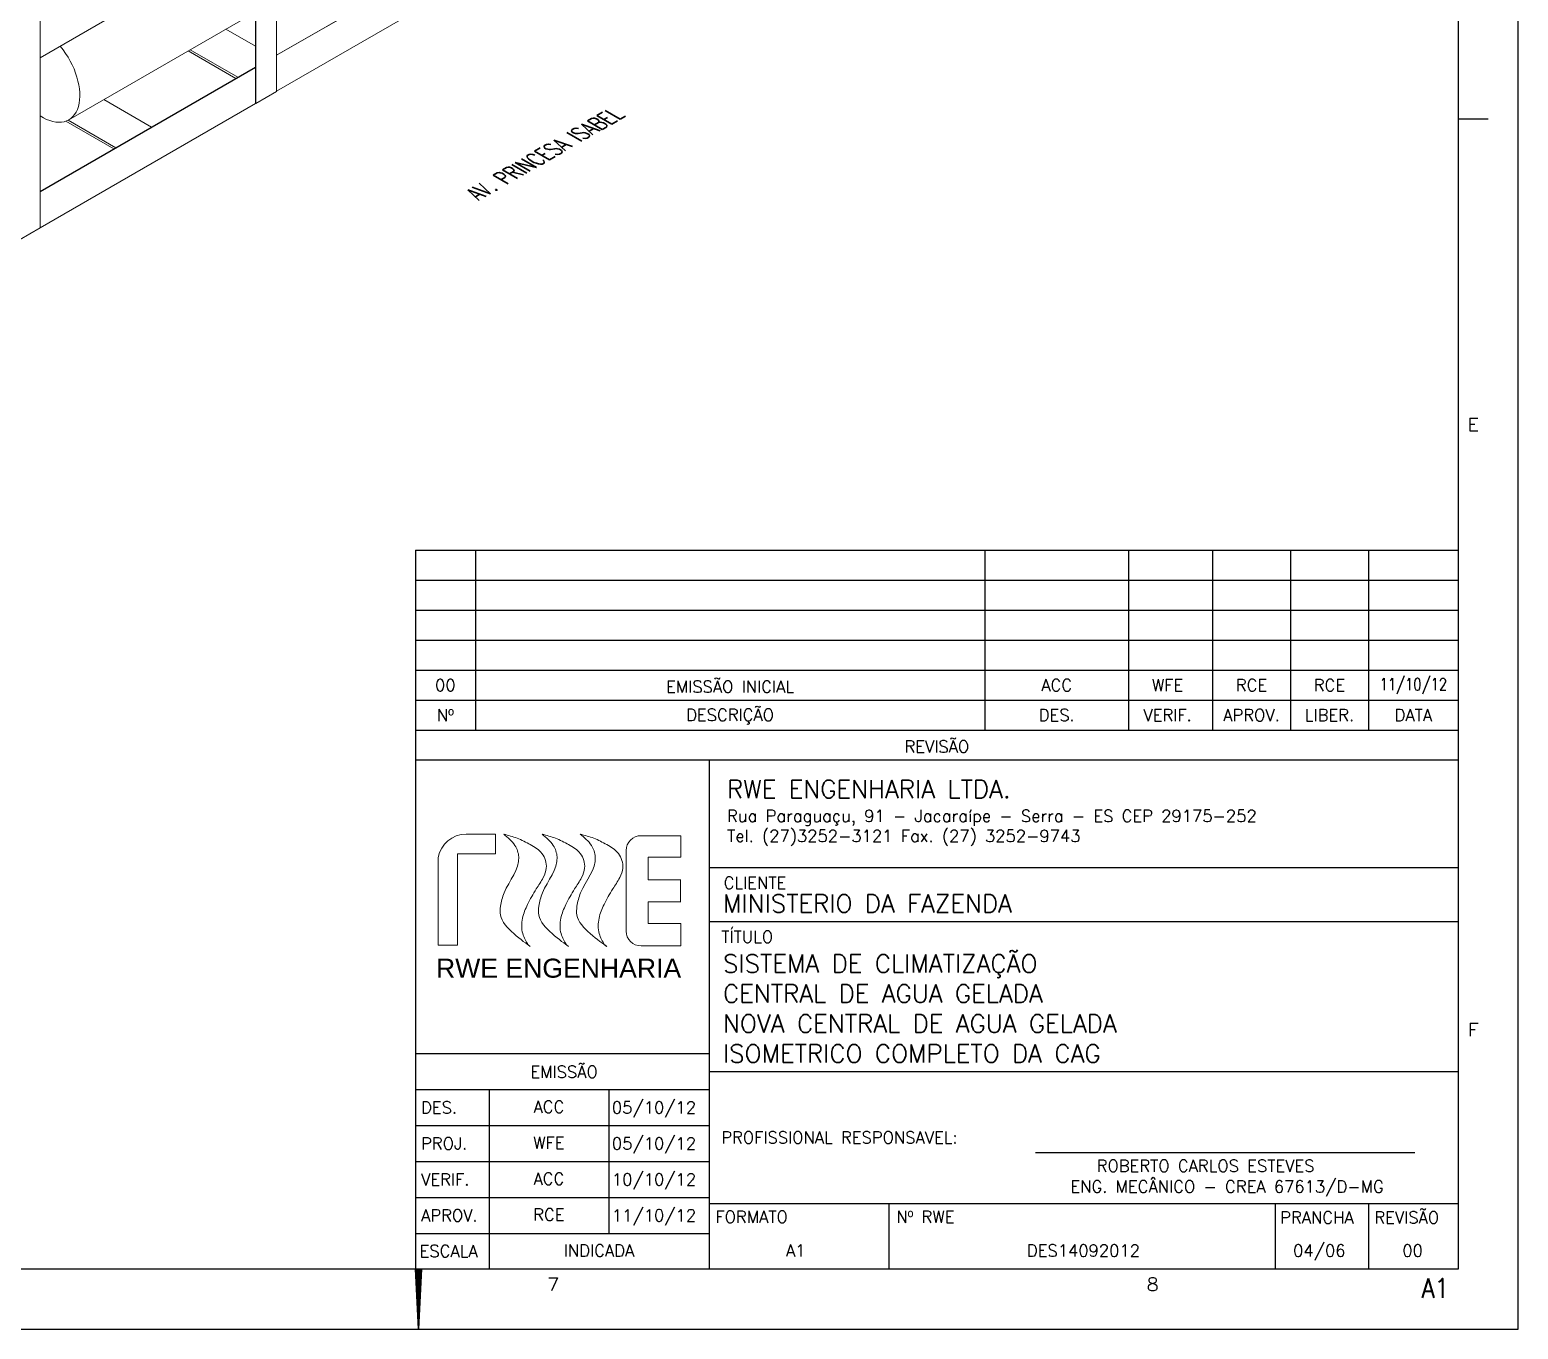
# Model space of a CAD drawing. Header units: millimetres. Extents: x -312439 to 477422, y -331570 to 212570.
# Drawn here: x 367525 to 379942, y 84213 to 95056 of the extents above; entities that cross this region are included whole.
import ezdxf
from ezdxf.enums import TextEntityAlignment as Align

# ---------------------------------------------------------------- set-up
doc = ezdxf.new("R2010")
doc.units = ezdxf.units.MM
doc.layers.add('ARCONDTEXTO', color=4, linetype='Continuous')
doc.layers.add('FORMATO A1', color=1, linetype='Continuous')
doc.styles.add('ROMANS', font='romans.shx', dxfattribs={"height": 187.5})
doc.styles.get("Standard").update_dxf_attribs({"font": 'arial.ttf'})

# ---------------------------------------------------------------- blocks, each defined once
blk = doc.blocks.new('A$C2D342850')
at = {"layer": 'FORMATO A1', "color": 1, "linetype": 'Continuous'}
for p, q in [((84100, -59400), (84100, 0)), ((83100, -39200), (83600, -39200)), ((83294.1, -44193.44), (83428.16, -44193.44)), ((83294.1, -44193.44), (83294.1, -44410)), ((83294.1, -44296.56), (83376.6, -44296.56)), ((83294.1, -44410), (83428.16, -44410)), ((83299.27, -54293.44), (83299.27, -54510)), ((83299.27, -54293.44), (83433.33, -54293.44)), ((83299.27, -54396.56), (83381.77, -54396.56)), ((65750, -59400), (65699.5, -58400)), ((65705, -58400), (65705, -58508.91)), ((65714, -58400), (65714, -58687.13)), ((65723, -58400), (65723, -58865.35)), ((65732, -58400), (65732, -59043.56)), ((65741, -58400), (65741, -59221.78)), ((65800.5, -58400), (65750, -59400)), ((65750, -58400), (65750, -59400)), ((65759, -58400), (65759, -59221.78)), ((65768, -58400), (65768, -59043.56)), ((65777, -58400), (65777, -58865.35)), ((65786, -58400), (65786, -58687.13)), ((65795, -58400), (65795, -58508.91)), ((67927.8, -58543.44), (68072.17, -58543.44)), ((68072.17, -58543.44), (67969.05, -58760)), ((0, -59400), (84100, -59400))]:
    blk.add_line(p, q, dxfattribs=at)
at = {"layer": 'FORMATO A1', "color": 2, "linetype": 'Continuous'}
for p, q in [((83100, -1000), (83100, -58400)), ((83100, -43400.56), (83100, -46400.56)), ((83100, -58400), (2500, -58400))]:
    blk.add_line(p, q, dxfattribs=at)
at = {"layer": 'FORMATO A1', "color": 1, "linetype": 'Continuous'}
blk.add_lwpolyline([(77980.2, -58543.44), (77949.26, -58553.75), (77938.95, -58574.37), (77938.95, -58595), (77949.26, -58615.62), (77969.89, -58625.94), (78011.14, -58636.25), (78042.08, -58646.56), (78062.7, -58667.19), (78073.01, -58687.81), (78073.01, -58718.75), (78062.7, -58739.37), (78052.39, -58749.69), (78021.45, -58760), (77980.2, -58760), (77949.26, -58749.69), (77938.95, -58739.37), (77928.64, -58718.75), (77928.64, -58687.81), (77938.95, -58667.19), (77959.58, -58646.56), (77990.51, -58636.25), (78031.76, -58625.94), (78052.39, -58615.62), (78062.7, -58595), (78062.7, -58574.37), (78052.39, -58553.75), (78021.45, -58543.44), (77980.2, -58543.44)], dxfattribs=at)
at = {"layer": 'FORMATO A1', "color": 1, "linetype": 'Continuous', "style": 'ROMANS', "width": 0.875}
blk.add_text('A1', height=320, dxfattribs=at).set_placement((82943.7, -58714), align=Align.MIDDLE_RIGHT)

msp = doc.modelspace()

# ---------------------------------------------------------------- linework, layer by layer
at = {"color": 3, "linetype": 'Continuous', "lineweight": 0, "extrusion": (-1.11022e-16, 0.816497, 0.57735)}
for p, q in [((367611.611, 97594.327), (367611.611, 93402.513)), ((369583.139, 96259.506), (369583.139, 94540.775)), ((369408.202, 96160.506), (369408.202, 94441.775)), ((369409.934, 96159.506), (369409.934, 94440.775)), ((371426.083, 95908.799), (369583.139, 94844.775)), ((371426.083, 95906.799), (369583.139, 94842.775)), ((368772.04, 95492.803), (367611.611, 94822.83)), ((371426.083, 95606.799), (369583.139, 94542.775)), ((369408.202, 95203.733), (367850.834, 94304.587)), ((369160.529, 95060.74), (369408.202, 94917.746)), ((369244.376, 94649.19), (368846.04, 94879.169)), ((369261.696, 94659.19), (368863.361, 94889.169)), ((369408.202, 94743.775), (367611.611, 93706.513)), ((369408.202, 94741.775), (367611.611, 93704.513)), ((369583.139, 94540.775), (369409.934, 94440.775)), ((369408.202, 94441.775), (367611.611, 93404.513)), ((368143.121, 94473.339), (368541.456, 94243.359)), ((369409.934, 94440.775), (369408.202, 94441.775)), ((368226.967, 94061.789), (367826.143, 94293.205)), ((368244.288, 94071.789), (367845.842, 94301.832)), ((367611.611, 93402.513), (367265.201, 93202.513))]:
    msp.add_line(p, q, dxfattribs=at)
at = {"color": 3, "linetype": 'Continuous', "lineweight": 0}
msp.add_ellipse((367629.367, 94688.178), major_axis=(-221.467, 383.592), ratio=0.577350269, start_param=2.299470951, end_param=4.999637328, dxfattribs=at)
at = {"layer": 'FORMATO A1', "color": 1, "linetype": 'Continuous'}
for p, q in [((379942.032, 84212.941, 0), (379942.032, 113912.941, 0)), ((371242.032, 90712.661, 0), (371242.032, 89212.661, 0)), ((375492.032, 90712.661, 0), (375492.032, 89212.661, 0)), ((376692.032, 90712.661, 0), (376692.032, 89212.661, 0)), ((377392.032, 90712.661, 0), (377392.032, 89212.661, 0)), ((378042.032, 90712.661, 0), (378042.032, 89212.661, 0)), ((378692.032, 90712.661, 0), (378692.032, 89212.661, 0)), ((370742.032, 90462.661, 0), (379442.032, 90462.661, 0)), ((370742.032, 90212.661, 0), (379442.032, 90212.661, 0)), ((370742.032, 89962.661, 0), (379442.032, 89962.661, 0)), ((370742.032, 89712.661, 0), (379442.032, 89712.661, 0)), ((370742.032, 89462.661, 0), (379442.032, 89462.661, 0)), ((370742.032, 89212.661, 0), (379442.032, 89212.661, 0)), ((370742.032, 86212.941, 0), (373192.032, 86212.941, 0)), ((371357.238, 86212.941, 0), (371357.238, 84712.941, 0)), ((372354.412, 86212.941, 0), (372354.412, 85012.941, 0)), ((370742.032, 85912.941, 0), (373192.032, 85912.941, 0)), ((375916.289, 85686.3, 0), (379080.342, 85686.3, 0)), ((370742.032, 85612.941, 0), (373192.032, 85612.941, 0)), ((370742.032, 85312.941, 0), (373192.032, 85312.941, 0)), ((377913.91, 85262.941, 0), (377913.91, 84712.941, 0)), ((378692.032, 85262.941, 0), (378692.032, 84712.941, 0)), ((337892.032, 84212.941, 0), (379942.032, 84212.941, 0))]:
    msp.add_line(p, q, dxfattribs=at)
at = {"layer": 'FORMATO A1', "color": 2, "linetype": 'Continuous'}
for p, q in [((379442.032, 113412.941, 0), (379442.032, 84712.941, 0)), ((370742.032, 90712.661, 0), (379442.032, 90712.661, 0)), ((370742.032, 90712.661, 0), (370742.032, 84712.941, 0)), ((379438.432, 88962.661, 0), (370742.032, 88962.661, 0)), ((373192.032, 88962.661, 0), (373192.032, 84712.941, 0)), ((379442.032, 88062.661, 0), (373192.032, 88062.661, 0)), ((379442.032, 87612.661, 0), (373193.832, 87612.661, 0)), ((370742.032, 86512.941, 0), (373192.032, 86512.941, 0)), ((373192.032, 86362.941, 0), (379442.032, 86362.941, 0)), ((373192.032, 85262.941, 0), (379442.032, 85262.941, 0)), ((374692.032, 85262.941, 0), (374692.032, 84712.941, 0)), ((370742.032, 85012.941, 0), (373192.032, 85012.941, 0)), ((379442.032, 84712.941, 0), (339142.032, 84712.941, 0))]:
    msp.add_line(p, q, dxfattribs=at)
at = {"layer": 'FORMATO A1', "color": 140, "linetype": 'ByBlock', "lineweight": 9}
for p, q in [((371411.559, 88344.098, 0), (371164.735, 88344.098, 0)), ((371411.559, 88179.87, 0), (371411.559, 88344.098, 0)), ((372956.162, 88331.264, 0), (372624.584, 88331.264, 0)), ((372956.162, 88153.258, 0), (372956.162, 88331.264, 0)), ((371092.7, 87418.125, 0), (371092.7, 88179.87, 0)), ((371092.7, 88179.87, 0), (371411.559, 88179.87, 0)), ((372500.012, 88206.693, 0), (372500.012, 87535.779, 0)), ((370932.779, 87418.125, 0), (370932.779, 88149.087, 0)), ((372684.602, 87962.384, 0), (372684.602, 88153.258, 0)), ((372684.602, 88153.258, 0), (372956.162, 88153.258, 0)), ((372956.162, 87962.384, 0), (372684.602, 87962.384, 0)), ((372954.016, 87777.943, 0), (372954.016, 87962.384, 0)), ((372684.602, 87597.793, 0), (372684.602, 87777.943, 0)), ((372684.602, 87777.943, 0), (372956.162, 87777.943, 0)), ((372956.162, 87597.793, 0), (372684.602, 87597.793, 0)), ((372956.162, 87411.208, 0), (372956.162, 87597.793, 0)), ((370932.779, 87418.125, 0), (371092.7, 87418.125, 0)), ((372624.584, 87411.208, 0), (372956.162, 87411.208, 0))]:
    msp.add_line(p, q, dxfattribs=at)
for centre, radius, start, end in [((371167.534, 88105.313, 0), 238.801, 90.6715209, 169.4374744), ((372624.584, 88206.693, 0), 124.572, 90, 180), ((372624.584, 87535.779, 0), 124.572, 180, 270)]:
    msp.add_arc(centre, radius, start, end, dxfattribs=at)
at = {"layer": 'FORMATO A1', "color": 11, "linetype": 'ByBlock', "lineweight": 9}
for points in [[(371478.846, 88343.871, 0), (371572.077, 88249.58, 0), (371604.481, 88154.153, 0), (371482.406, 87855.464, 0), (371451.69, 87743.316, 0), (371491.615, 87586.237, 0), (371686.253, 87416.69, 0), (371682.51, 87419.184, 0)], [(371682.51, 87419.184, 0), (371637.471, 87514.013, 0), (371635.65, 87643.154, 0), (371677.518, 87755.924, 0), (371750.333, 87886.884, 0), (371808.584, 87981.465, 0), (371834.069, 88061.496, 0), (371797.904, 88182.132, 0), (371700.431, 88256.336, 0), (371591.354, 88309.671, 0), (371478.846, 88343.871, 0)]]:
    msp.add_spline(points, degree=3, dxfattribs=at)
at = {"layer": 'FORMATO A1', "color": 142, "linetype": 'ByBlock', "lineweight": 9}
for points in [[(371798.625, 88343.871, 0), (371891.856, 88249.58, 0), (371924.26, 88154.153, 0), (371802.185, 87855.464, 0), (371771.469, 87743.316, 0), (371811.394, 87586.237, 0), (372006.032, 87416.69, 0), (372002.289, 87419.184, 0)], [(372002.289, 87419.184, 0), (371957.25, 87514.013, 0), (371955.429, 87643.154, 0), (371997.297, 87755.924, 0), (372070.112, 87886.884, 0), (372128.363, 87981.465, 0), (372153.848, 88061.496, 0), (372117.683, 88182.132, 0), (372020.21, 88256.336, 0), (371911.133, 88309.671, 0), (371798.625, 88343.871, 0)]]:
    msp.add_spline(points, degree=3, dxfattribs=at)
at = {"layer": 'FORMATO A1', "color": 100, "linetype": 'ByBlock', "lineweight": 9}
for points in [[(372117.129, 88343.871, 0), (372210.359, 88249.58, 0), (372242.763, 88154.153, 0), (372120.688, 87855.464, 0), (372089.972, 87743.316, 0), (372129.897, 87586.237, 0), (372324.535, 87416.69, 0), (372320.792, 87419.184, 0)], [(372320.792, 87419.184, 0), (372275.753, 87514.013, 0), (372273.932, 87643.154, 0), (372315.801, 87755.924, 0), (372388.615, 87886.884, 0), (372446.867, 87981.465, 0), (372472.352, 88061.496, 0), (372436.186, 88182.132, 0), (372338.713, 88256.336, 0), (372229.636, 88309.671, 0), (372117.129, 88343.871, 0)]]:
    msp.add_spline(points, degree=3, dxfattribs=at)

# ---------------------------------------------------------------- block references
at = {"layer": 'FORMATO A1', "xscale": 0.5, "yscale": 0.5, "zscale": 0.5}
msp.add_blockref('A$C2D342850', (337892.032, 113912.941, 0), dxfattribs=at)

# ---------------------------------------------------------------- texts
at = {"layer": 'ARCONDTEXTO', "linetype": 'Continuous', "lineweight": -3, "style": 'ROMANS', "oblique": 330, "width": 0.8}
msp.add_text('AV. PRINCESA ISABEL', height=125, rotation=30, dxfattribs=at).set_placement((371269.633, 93628.618))
at = {"layer": 'FORMATO A1', "color": 4, "linetype": 'Continuous', "style": 'ROMANS', "width": 0.8}
msp.add_text('11/10/12', height=100, dxfattribs=at).set_placement((379067.032, 89587.661, 0), align=Align.MIDDLE)
at = {"layer": 'FORMATO A1', "color": 4, "linetype": 'Continuous', "style": 'ROMANS'}
for s, p in [('00', (370992.028, 89587.66, 0)), ('EMISSÃO INICIAL', (373367.032, 89587.661, 0)), ('ACC', (376092.032, 89587.661, 0)), ('WFE', (377017.028, 89587.66, 0)), ('RCE', (377717.028, 89587.66, 0)), ('RCE', (378367.028, 89587.66, 0))]:
    msp.add_text(s, height=100, dxfattribs=at).set_placement(p, align=Align.MIDDLE)
at = {"layer": 'FORMATO A1', "color": 1, "linetype": 'Continuous', "style": 'ROMANS'}
for s, p in [('DESCRIÇÃO', (373367.032, 89337.661, 0)), ('Nº', (370992.028, 89337.66, 0)), ('DES.', (376092.032, 89337.661, 0)), ('VERIF.', (377017.028, 89337.66, 0)), ('APROV.', (377717.028, 89337.66, 0)), ('LIBER.', (378367.028, 89337.66, 0)), ('DATA', (379067.032, 89337.661, 0)), ('REVISÃO', (375092.032, 89087.661, 0)), ('EMISSÃO', (371982.638, 86373.639, 0))]:
    msp.add_text(s, height=100, dxfattribs=at).set_placement(p, align=Align.MIDDLE)
for s, p in [('CLIENTE', (373313.328, 87937.66, 0)), ('TÍTULO', (373293.828, 87487.66, 0)), ('DES.', (370789.553, 86062.939, 0)), ('05/10/12', (372381.042, 86062.941, 0)), ('PROJ.', (370789.553, 85762.939, 0)), ('05/10/12', (372381.042, 85762.941, 0)), ('PROFISSIONAL RESPONSAVEL:', (373293.828, 85813.295, 0)), ('ROBERTO CARLOS ESTEVES', (376425.445, 85576.596, 0)), ('VERIF.', (370789.553, 85462.939, 0)), ('10/10/12', (372381.042, 85462.941, 0)), ('ENG. MECÂNICO - CREA 67613/D-MG', (376206.153, 85403.111, 0)), ('APROV.', (370789.553, 85162.939, 0)), ('11/10/12', (372381.042, 85162.941, 0)), ('FORMATO', (373244.576, 85150.439, 0)), ('Nº RWE', (374753.878, 85150.439, 0)), ('PRANCHA', (377956.572, 85145.54, 0)), ('REVISÃO', (378742.028, 85145.539, 0)), ('ESCALA', (370777.078, 84865.489, 0))]:
    msp.add_text(s, height=100, dxfattribs=at).set_placement(p, align=Align.MIDDLE_LEFT)
at = {"layer": 'FORMATO A1', "color": 140, "linetype": 'ByBlock', "lineweight": 9}
msp.add_text('RWE ENGENHARIA', height=158.76, dxfattribs=at).set_placement((371936.602, 87225.81, 0), align=Align.MIDDLE)
at = {"layer": 'FORMATO A1', "color": 1, "linetype": 'Continuous', "style": 'ROMANS'}
for s, p in [('ACC', (371855.825, 86019.104, 0)), ('WFE', (371855.825, 85719.104, 0)), ('ACC', (371855.825, 85419.104, 0)), ('RCE', (371855.825, 85119.104, 0)), ('04/06', (378282.676, 84819.104, 0)), ('INDICADA', (372273.749, 84819.104, 0)), ('A1', (373914.662, 84819.104, 0)), ('DES14092012', (376314.916, 84819.104, 0)), ('00', (379060.798, 84819.104, 0))]:
    msp.add_text(s, height=100, dxfattribs=at).set_placement(p, align=Align.CENTER)
at = {"layer": 'FORMATO A1', "color": 1, "linetype": 'Continuous', "insert": (373192.032, 88520.522, 0), "char_height": 150, "width": 6250, "attachment_point": 4, "style": 'ROMANS'}
msp.add_mtext('\\pxl1;RWE ENGENHARIA LTDA.\\P{\\H0.66667x;Rua Paraguaçu, 91 - Jacaraípe - Serra - ES CEP 29175-252\\PTel. (27)3252-3121 Fax. (27) 3252-9743}', dxfattribs=at)
at = {"layer": 'FORMATO A1', "color": 4, "char_height": 150, "width": 6250, "attachment_point": 1, "style": 'ROMANS'}
for s, insert in [('\\pxl1;MINISTERIO DA FAZENDA', (373158.565, 87840.479, 0)), ('\\pxl1;SISTEMA DE CLIMATIZAÇÃO\\PCENTRAL DE AGUA GELADA\\PNOVA CENTRAL DE AGUA GELADA\\PISOMETRICO COMPLETO DA CAG', (373158.565, 87338.423, 0))]:
    msp.add_mtext(s, dxfattribs=dict(at, insert=insert))

doc.saveas('drawing.dxf')
